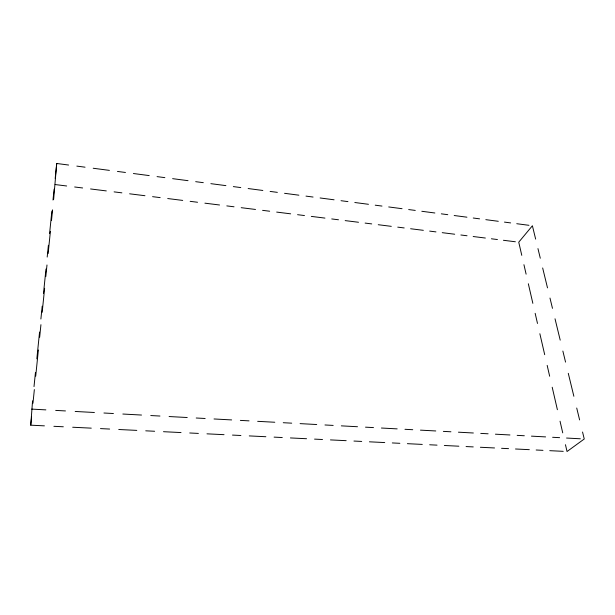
<?xml version="1.0" encoding="UTF-8"?>
<svg xmlns="http://www.w3.org/2000/svg" width="615" height="615" viewBox="0 0 615 615"><rect width="100%" height="100%" fill="white"/><g stroke="black" fill="none" stroke-linecap="round" stroke-linejoin="round"><path stroke-width="0.92" d="M44.403 425.849L30.75 425.18L32.557 400.857M53.643 199.321L56.718 163.482L68.588 165.035M30.75 425.18L31.565 417.139M32.972 403.24L34.355 389.579M35.716 376.157L38.368 349.989M39.66 337.228L40.936 324.689M42.181 312.351L44.626 288.281M45.818 276.535L46.986 264.973M48.139 253.603L50.392 231.378M51.491 220.531L52.575 209.846M34.01 386.597L35.439 372.598M36.839 358.845L39.56 332.062M40.89 319.016L42.197 306.193M43.473 293.593L45.979 269.032M47.194 257.055L48.393 245.27M49.569 233.685L51.875 211.068M52.998 200.029L54.105 189.166M55.189 178.481L56.718 163.482M53.889 426.31L63.314 426.779M72.685 427.24L91.266 428.148M100.483 428.601L109.639 429.055M118.741 429.501L136.791 430.385M145.74 430.823L154.634 431.261M163.482 431.699L181.025 432.56M189.728 432.983L198.376 433.414M206.978 433.836L224.037 434.674M232.493 435.089L240.903 435.497M249.267 435.912L265.857 436.727M274.09 437.127L282.27 437.534M290.411 437.934L306.554 438.726M314.557 439.118L322.521 439.51M330.447 439.902L346.16 440.671M353.956 441.055L361.705 441.432M369.415 441.816L384.721 442.562M392.309 442.938L399.858 443.307M407.376 443.676L422.274 444.407M429.67 444.776L437.027 445.137M444.345 445.491L458.867 446.206M466.078 446.559L473.243 446.913M480.377 447.266L494.537 447.958M501.563 448.304L508.551 448.65M515.501 448.988L529.307 449.665M536.157 450.003L542.976 450.341M549.756 450.672L563.217 451.333M31.719 409.106L45.871 409.874M55.696 410.405L65.467 410.935M75.176 411.458L94.41 412.496M103.943 413.011L113.421 413.526M122.839 414.033L141.512 415.048M150.76 415.548L159.962 416.04M169.102 416.54L187.229 417.516M196.216 418.008L205.149 418.484M214.028 418.969L231.64 419.922M240.365 420.391L249.044 420.86M257.67 421.329L274.782 422.251M283.261 422.713L291.702 423.166M300.089 423.627L316.717 424.527M324.966 424.973L333.169 425.411M341.325 425.857L357.5 426.733M365.518 427.164L373.497 427.594M381.431 428.025L397.167 428.878M404.97 429.301L412.734 429.716M420.452 430.139L435.774 430.961M443.369 431.376L450.926 431.784M458.436 432.191L473.35 432.998M480.746 433.398L488.102 433.798M495.429 434.19L509.95 434.974M517.154 435.366L524.318 435.751M531.452 436.143L545.597 436.904M552.624 437.288L559.604 437.665M566.553 438.041L580.345 438.787M55.135 184.554L66.658 185.984M74.661 186.983L82.633 187.967M90.559 188.959L106.295 190.911M114.106 191.88L121.878 192.849M129.611 193.81L144.963 195.716M152.589 196.669L160.169 197.607M167.718 198.545L182.701 200.413M190.143 201.336L197.546 202.258M204.91 203.173L219.54 204.987M226.804 205.894L234.031 206.794M241.218 207.686L255.509 209.461M262.597 210.345L269.662 211.222M276.681 212.09L290.641 213.828M297.568 214.689L304.463 215.55M311.328 216.403L324.958 218.094M331.731 218.94L338.465 219.77M345.176 220.608L358.499 222.261M365.118 223.084L371.706 223.906M378.256 224.721L391.286 226.343M397.751 227.143L404.193 227.942M410.605 228.742L423.343 230.325M429.662 231.109L435.966 231.893M442.231 232.67L454.693 234.223M460.873 234.992L467.039 235.76M473.173 236.521L485.358 238.036M491.408 238.789L497.435 239.535M503.439 240.281L515.362 241.764M76.837 166.112L85.047 167.188M93.211 168.256L109.416 170.378M117.457 171.431L125.46 172.477M133.417 173.522L149.214 175.59M157.056 176.62L164.858 177.643M172.623 178.658L188.029 180.672M195.678 181.671L203.288 182.67M210.86 183.662L225.889 185.63M233.346 186.606L240.773 187.575M248.16 188.544L262.828 190.465M270.108 191.419L277.357 192.364M284.568 193.31L298.882 195.186M305.993 196.116L313.066 197.046M320.108 197.969L334.083 199.798M341.025 200.705L347.936 201.612M354.809 202.512L368.462 204.295M375.242 205.187L381.992 206.071M388.703 206.947L402.049 208.693M408.668 209.561L415.263 210.422M421.821 211.283L434.859 212.99M441.332 213.836L447.774 214.681M454.185 215.519L466.931 217.187M473.258 218.018L479.554 218.84M485.827 219.663L498.288 221.292M504.469 222.107L510.635 222.907M516.761 223.714L528.946 225.305M535.65 239.112L532.398 225.759L518.745 242.187L521.781 255.34M537.956 248.606L540.293 258.223M542.661 267.971L547.504 287.882M549.979 298.044L552.478 308.346M555.022 318.793L560.211 340.141M562.863 351.05L565.554 362.112M568.283 373.336L573.864 396.283M576.716 408.022L579.614 419.93M582.551 432.022L584.25 438.995L567.03 451.518L565.462 444.699M523.934 264.688L526.117 274.159M528.331 283.761L532.851 303.341M535.158 313.327L537.495 323.459M539.862 333.722L544.698 354.678M547.166 365.379L549.664 376.234M552.201 387.235L557.39 409.721M560.042 421.214L562.733 432.868"/></g></svg>
